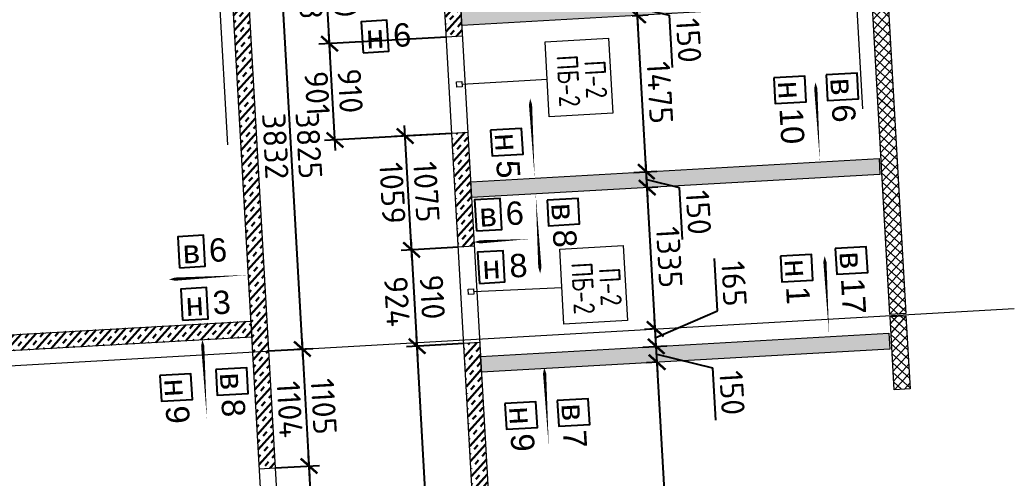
# Model space of a CAD drawing. Header units: metres. Extents: x 107714.6 to 107779.8, y 110796.6 to 110847.9.
# Drawn here: x 107722.61 to 107731.99, y 110809.71 to 110814.03 of the extents above; entities that cross this region are included whole.
import ezdxf

# ---------------------------------------------------------------- set-up
doc = ezdxf.new("R2010")
doc.units = ezdxf.units.M
doc.header["$PDMODE"] = 35
doc.header["$PDSIZE"] = 0.01
doc.linetypes.add('CENTER', pattern=[50.8, 31.75, -6.35, 6.35, -6.35])
for name, color, linetype in [('2023.11.08_В_ОТКЛОНЕНИЯ', 7, 'Continuous'), ('2023.11.08_Н_ОТКЛОНЕНИЯ', 7, 'Continuous'), ('_4-3_ маркировка на кладочных планах АР', 7, 'Continuous'), ('размеры', 7, 'Continuous')]:
    doc.layers.add(name, color=color, linetype=linetype)
for name, color, linetype, lineweight in [('S-WALL-PATT', 7, 'Continuous', 0), ('Выноски', 7, 'Continuous', 15), ('ОСИ', 251, 'CENTER', 18), ('Стены', 7, 'Continuous', 18), ('Стены штриховка', 7, 'Continuous', 9)]:
    doc.layers.add(name, color=color, linetype=linetype, lineweight=lineweight)
doc.styles.add('AxeAndPointZ', font='arial.ttf')
doc.styles.add('GOST 2.304 type A', font='isocpeur.ttf')
doc.styles.add('стиль1', font='isocpeur.ttf')
doc.dimstyles.new('ISO-25', dxfattribs={"dimtxt": 0.22, "dimasz": 0.15, "dimexe": 0.1, "dimexo": 0, "dimgap": 0.06, "dimtad": 1, "dimdec": 0, "dimlfac": 1000, "dimtxsty": 'GOST 2.304 type A', "dimblk": 'ARCHTICK', "dimcen": 2.5, "dimdle": 0.1, "dimadec": 0, "dimazin": 0, "dimtfac": 1, "dimtdec": 0, "dimtmove": 0, "dimatfit": 3, "dimfxl": 1, "dimarcsym": 0})
doc.dimstyles.new('снизу', dxfattribs={"dimtxt": 0.22, "dimasz": 0.1, "dimexe": 0.1, "dimexo": 0, "dimgap": 0.06, "dimtad": 1, "dimdec": 0, "dimlfac": 1000, "dimtxsty": 'GOST 2.304 type A', "dimblk": 'OBLIQUE', "dimcen": 2.5, "dimdle": 0.1, "dimse1": 1, "dimse2": 1, "dimsd1": 1, "dimsd2": 1, "dimadec": 0, "dimazin": 0, "dimtfac": 1, "dimtdec": 0, "dimtofl": 0, "dimtmove": 2, "dimatfit": 3, "dimfxl": 1, "dimarcsym": 0})
pattern_1 = [(228.2530497, (108242.52607, 113595.21335), (0.0746092818, -0.0665841954), []), (228.2530497, (108242.53009, 113595.14276), (0.0746092818, -0.0665841954), [0.05, -0.05])]

# ---------------------------------------------------------------- blocks, each defined once
blk = doc.blocks.new('_ARCHTICK')
at = {"color": 0, "linetype": 'ByBlock', "const_width": 0.15}
blk.add_lwpolyline([(-0.5, -0.5), (0.5, 0.5)], dxfattribs=at)
blk = doc.blocks.new('*D188')
at = {"layer": 'Defpoints', "color": 0, "transparency": 16777216}
for p in [(107728.6248, 110810.8003), (107728.6289, 110810.8005), (107729.0339, 110805.4249)]:
    blk.add_point(p, dxfattribs=at)
at = {"layer": 'размеры', "color": 0, "lineweight": -2, "transparency": 16777216}
for p, q in [((107728.9363, 110805.3191), (107728.6191, 110810.9001)), ((107728.6289, 110810.8005), (107728.525, 110810.7946)), ((107729.0339, 110805.4249), (107728.8308, 110805.4133))]:
    blk.add_line(p, q, dxfattribs=at)
at = {"layer": 'размеры', "color": 0, "lineweight": -2, "transparency": 16777216, "xscale": 0.15, "yscale": 0.15, "zscale": 0.15}
for p, rotation in [((107728.6248, 110810.8003), 93.25304974487426), ((107728.9306, 110805.419), 273.2530497448743)]:
    blk.add_blockref('_ARCHTICK', p, dxfattribs=dict(at, rotation=rotation))
at = {"layer": 'размеры', "color": 0, "transparency": 16777216, "insert": (107728.9474, 110808.1193), "char_height": 0.22, "attachment_point": 5, "rotation": 273.25305, "style": 'GOST 2.304 type A'}
blk.add_mtext('5390', dxfattribs=at)
blk = doc.blocks.new('*D189')
at = {"layer": 'Defpoints', "color": 0, "transparency": 16777216}
for p in [(107728.4903, 110810.9429), (107728.6163, 110810.9501), (107728.6289, 110810.8005)]:
    blk.add_point(p, dxfattribs=at)
at = {"layer": 'размеры', "color": 0, "lineweight": -2, "transparency": 16777216}
for p, q in [((107728.6305, 110810.7005), (107728.6106, 110811.0499)), ((107728.4903, 110810.9429), (107728.7161, 110810.9557)), ((107728.6205, 110810.8752), (107729.1485, 110810.7489)), ((107728.6289, 110810.8005), (107728.525, 110810.7946)), ((107729.1485, 110810.7489), (107729.1766, 110810.2557))]:
    blk.add_line(p, q, dxfattribs=at)
at = {"layer": 'размеры', "color": 0, "lineweight": -2, "transparency": 16777216, "xscale": 0.15, "yscale": 0.15, "zscale": 0.15}
for p, rotation in [((107728.6163, 110810.9501), 93.25304974487426), ((107728.6248, 110810.8003), 273.2530497448743)]:
    blk.add_blockref('_ARCHTICK', p, dxfattribs=dict(at, rotation=rotation))
at = {"layer": 'размеры', "color": 0, "transparency": 16777216, "insert": (107729.3323, 110810.512), "char_height": 0.22, "attachment_point": 5, "rotation": 273.25305, "style": 'GOST 2.304 type A'}
blk.add_mtext('150', dxfattribs=at)
blk = doc.blocks.new('*D190')
at = {"layer": 'Defpoints', "color": 0, "transparency": 16777216}
for p in [(107728.6069, 110811.1148), (107728.6069, 110811.1148), (107728.4903, 110810.9429)]:
    blk.add_point(p, dxfattribs=at)
at = {"layer": 'размеры', "color": 0, "lineweight": -2, "transparency": 16777216}
for p, q in [((107729.1944, 110811.2845), (107729.1664, 110811.7777)), ((107728.6116, 110811.0324), (107729.1944, 110811.2845)), ((107728.622, 110810.8502), (107728.6012, 110811.2146)), ((107728.6069, 110811.1148), (107728.5071, 110811.1091)), ((107728.4903, 110810.9429), (107728.7161, 110810.9557))]:
    blk.add_line(p, q, dxfattribs=at)
at = {"layer": 'размеры', "color": 0, "lineweight": -2, "transparency": 16777216, "xscale": 0.15, "yscale": 0.15, "zscale": 0.15}
for p, rotation in [((107728.6069, 110811.1148), 93.25304974487426), ((107728.6163, 110810.9501), 273.2530497448743)]:
    blk.add_blockref('_ARCHTICK', p, dxfattribs=dict(at, rotation=rotation))
at = {"layer": 'размеры', "color": 0, "transparency": 16777216, "insert": (107729.3501, 110811.5408), "char_height": 0.22, "attachment_point": 5, "rotation": 273.25305, "style": 'GOST 2.304 type A'}
blk.add_mtext('165', dxfattribs=at)
blk = doc.blocks.new('*D191')
at = {"layer": 'Defpoints', "color": 0, "transparency": 16777216}
for p in [(107728.524, 110812.4472), (107728.5312, 110812.4476), (107728.6069, 110811.1148)]:
    blk.add_point(p, dxfattribs=at)
at = {"layer": 'размеры', "color": 0, "lineweight": -2, "transparency": 16777216}
for p, q in [((107728.6126, 110811.0149), (107728.5255, 110812.5475)), ((107728.524, 110812.4472), (107728.631, 110812.4533)), ((107728.6069, 110811.1148), (107728.5071, 110811.1091))]:
    blk.add_line(p, q, dxfattribs=at)
at = {"layer": 'размеры', "color": 0, "lineweight": -2, "transparency": 16777216, "xscale": 0.15, "yscale": 0.15, "zscale": 0.15}
for p, rotation in [((107728.5312, 110812.4476), 93.25304974487426), ((107728.6069, 110811.1148), 273.2530497448743)]:
    blk.add_blockref('_ARCHTICK', p, dxfattribs=dict(at, rotation=rotation))
at = {"layer": 'размеры', "color": 0, "transparency": 16777216, "insert": (107728.7388, 110811.7909), "char_height": 0.22, "attachment_point": 5, "rotation": 273.25305, "style": 'GOST 2.304 type A'}
blk.add_mtext('1335', dxfattribs=at)
blk = doc.blocks.new('*D192')
at = {"layer": 'Defpoints', "color": 0, "transparency": 16777216}
for p in [(107728.4045, 110812.5907), (107728.5226, 110812.5974), (107728.524, 110812.4472)]:
    blk.add_point(p, dxfattribs=at)
at = {"layer": 'размеры', "color": 0, "lineweight": -2, "transparency": 16777216}
for p, q in [((107728.5368, 110812.3478), (107728.517, 110812.6972)), ((107728.4045, 110812.5907), (107728.6225, 110812.6031)), ((107728.5269, 110812.5225), (107728.8315, 110812.4497)), ((107728.524, 110812.4472), (107728.631, 110812.4533)), ((107728.8315, 110812.4497), (107728.8596, 110811.9565))]:
    blk.add_line(p, q, dxfattribs=at)
at = {"layer": 'размеры', "color": 0, "lineweight": -2, "transparency": 16777216, "xscale": 0.15, "yscale": 0.15, "zscale": 0.15}
for p, rotation in [((107728.5226, 110812.5974), 93.25304974487426), ((107728.5312, 110812.4476), 273.2530497448743)]:
    blk.add_blockref('_ARCHTICK', p, dxfattribs=dict(at, rotation=rotation))
at = {"layer": 'размеры', "color": 0, "transparency": 16777216, "insert": (107729.0153, 110812.2127), "char_height": 0.22, "attachment_point": 5, "rotation": 273.25305, "style": 'GOST 2.304 type A'}
blk.add_mtext('150', dxfattribs=at)
blk = doc.blocks.new('*D193')
at = {"layer": 'Defpoints', "color": 0, "transparency": 16777216}
for p in [(107728.3891, 110814.0672), (107728.4389, 110814.07), (107728.4045, 110812.5907)]:
    blk.add_point(p, dxfattribs=at)
at = {"layer": 'размеры', "color": 0, "lineweight": -2, "transparency": 16777216}
for p, q in [((107728.5283, 110812.4976), (107728.4333, 110814.1699)), ((107728.3891, 110814.0672), (107728.5388, 110814.0757)), ((107728.4045, 110812.5907), (107728.6225, 110812.6031))]:
    blk.add_line(p, q, dxfattribs=at)
at = {"layer": 'размеры', "color": 0, "lineweight": -2, "transparency": 16777216, "xscale": 0.15, "yscale": 0.15, "zscale": 0.15}
for p, rotation in [((107728.4389, 110814.07), 93.25304974487426), ((107728.5226, 110812.5974), 273.2530497448743)]:
    blk.add_blockref('_ARCHTICK', p, dxfattribs=dict(at, rotation=rotation))
at = {"layer": 'размеры', "color": 0, "transparency": 16777216, "insert": (107728.6505, 110813.3434), "char_height": 0.22, "attachment_point": 5, "rotation": 273.25305, "style": 'GOST 2.304 type A'}
blk.add_mtext('1475', dxfattribs=at)
blk = doc.blocks.new('*D194')
at = {"layer": 'Defpoints', "color": 0, "transparency": 16777216}
for p in [(107728.3181, 110814.2134), (107728.4304, 110814.2198), (107728.3891, 110814.0672)]:
    blk.add_point(p, dxfattribs=at)
at = {"layer": 'размеры', "color": 0, "lineweight": -2, "transparency": 16777216}
for p, q in [((107728.4446, 110813.9702), (107728.4248, 110814.3196)), ((107728.3181, 110814.2134), (107728.5303, 110814.2255)), ((107728.3891, 110814.0672), (107728.5388, 110814.0757)), ((107728.4347, 110814.1449), (107728.7393, 110814.0721)), ((107728.7393, 110814.0721), (107728.7673, 110813.5789))]:
    blk.add_line(p, q, dxfattribs=at)
at = {"layer": 'размеры', "color": 0, "lineweight": -2, "transparency": 16777216, "xscale": 0.15, "yscale": 0.15, "zscale": 0.15}
for p, rotation in [((107728.4304, 110814.2198), 93.25304974487426), ((107728.4389, 110814.07), 273.2530497448743)]:
    blk.add_blockref('_ARCHTICK', p, dxfattribs=dict(at, rotation=rotation))
at = {"layer": 'размеры', "color": 0, "transparency": 16777216, "insert": (107728.9231, 110813.8351), "char_height": 0.22, "attachment_point": 5, "rotation": 273.25305, "style": 'GOST 2.304 type A'}
blk.add_mtext('150', dxfattribs=at)
blk = doc.blocks.new('*D238')
at = {"layer": 'Defpoints', "color": 0, "transparency": 16777216}
for p in [(107725.2264, 110810.9226), (107725.02, 110809.8041), (107725.3398, 110809.8223)]:
    blk.add_point(p, dxfattribs=at)
at = {"layer": 'размеры', "color": 0, "lineweight": -2, "transparency": 16777216}
for p, q in [((107725.2714, 110811.0254), (107725.3455, 110809.7225)), ((107725.2264, 110810.9226), (107725.3769, 110810.9312)), ((107725.02, 110809.8041), (107725.4396, 110809.828))]:
    blk.add_line(p, q, dxfattribs=at)
at = {"layer": 'размеры', "color": 0, "lineweight": -2, "transparency": 16777216, "xscale": 0.15, "yscale": 0.15, "zscale": 0.15}
for p, rotation in [((107725.2771, 110810.9255), 93.25304974487426), ((107725.3398, 110809.8223), 273.2530497448743)]:
    blk.add_blockref('_ARCHTICK', p, dxfattribs=dict(at, rotation=rotation))
at = {"layer": 'размеры', "color": 0, "transparency": 16777216, "insert": (107725.4782, 110810.3836), "char_height": 0.22, "attachment_point": 5, "rotation": 273.25305, "style": 'GOST 2.304 type A'}
blk.add_mtext('1105', dxfattribs=at)
blk = doc.blocks.new('*D273')
at = {"layer": 'Defpoints', "color": 0, "transparency": 16777216}
for p in [(107724.8623, 110810.902), (107725.1417, 110810.9178), (107724.944, 110809.8008, 21.7693)]:
    blk.add_point(p, dxfattribs=at)
at = {"layer": 'размеры', "color": 0, "transparency": 16777216, "insert": (107725.1566, 110810.3555), "char_height": 0.22, "attachment_point": 5, "rotation": 273.25305, "style": 'GOST 2.304 type A'}
blk.add_mtext('1104', dxfattribs=at)
blk = doc.blocks.new('_Oblique')
at = {"color": 0, "linetype": 'ByBlock', "lineweight": -2}
blk.add_line((-0.5, -0.5), (0.5, 0.5), dxfattribs=at)
blk = doc.blocks.new('*U301')
at = {"layer": 'S-WALL-PATT', "lineweight": 9, "true_color": 0x636466}
h = blk.add_hatch(dxfattribs=at)
h.set_pattern_fill('ANSI37', color=251, scale=20)
h.paths.add_polyline_path([(-150, 0), (0, 0), (0, 5980), (-150, 5980)])
at = {"color": 0, "lineweight": 9}
blk.add_lwpolyline([(-150, 0), (0, 0), (0, 5980), (-150, 5980)], close=True, dxfattribs=at)
blk = doc.blocks.new('*U320')
at = {"layer": 'S-WALL-PATT', "lineweight": 9, "true_color": 0x636466}
h = blk.add_hatch(dxfattribs=at)
h.set_pattern_fill('ANSI37', color=251, scale=20)
h.paths.add_polyline_path([(-150, 0), (0, 0), (0, 690), (-150, 690)])
at = {"color": 0, "lineweight": 9}
blk.add_lwpolyline([(-150, 0), (0, 0), (0, 690), (-150, 690)], close=True, dxfattribs=at)
blk = doc.blocks.new('*D583')
at = {"layer": 'Defpoints', "color": 0, "transparency": 16777216}
for p in [(107726.8013, 110810.9771), (107726.3595, 110810.952), (107727.0708, 110806.2349)]:
    blk.add_point(p, dxfattribs=at)
at = {"layer": 'размеры', "color": 0, "lineweight": -2, "transparency": 16777216}
for p, q in [((107726.6347, 110806.1099), (107726.3538, 110811.0518)), ((107726.8013, 110810.9771), (107726.2596, 110810.9463)), ((107727.0708, 110806.2349), (107726.5292, 110806.2041))]:
    blk.add_line(p, q, dxfattribs=at)
at = {"layer": 'размеры', "color": 0, "lineweight": -2, "transparency": 16777216, "xscale": 0.15, "yscale": 0.15, "zscale": 0.15}
for p, rotation in [((107726.3595, 110810.952), 93.25304974487426), ((107726.629, 110806.2097), 273.2530497448743)]:
    blk.add_blockref('_ARCHTICK', p, dxfattribs=dict(at, rotation=rotation))
at = {"layer": 'размеры', "color": 0, "transparency": 16777216, "insert": (107726.664, 110808.5905), "char_height": 0.22, "attachment_point": 5, "rotation": 273.25305, "style": 'GOST 2.304 type A'}
blk.add_mtext('4750', dxfattribs=at)
blk = doc.blocks.new('*D584')
at = {"layer": 'Defpoints', "color": 0, "transparency": 16777216}
for p in [(107726.3078, 110811.8605), (107726.7496, 110811.8856), (107726.8013, 110810.9771)]:
    blk.add_point(p, dxfattribs=at)
at = {"layer": 'размеры', "color": 0, "lineweight": -2, "transparency": 16777216}
for p, q in [((107726.3651, 110810.8522), (107726.3022, 110811.9604)), ((107726.7496, 110811.8856), (107726.208, 110811.8549)), ((107726.8013, 110810.9771), (107726.2596, 110810.9463))]:
    blk.add_line(p, q, dxfattribs=at)
at = {"layer": 'размеры', "color": 0, "lineweight": -2, "transparency": 16777216, "xscale": 0.15, "yscale": 0.15, "zscale": 0.15}
for p, rotation in [((107726.3078, 110811.8605), 93.25304974487426), ((107726.3595, 110810.952), 273.2530497448743)]:
    blk.add_blockref('_ARCHTICK', p, dxfattribs=dict(at, rotation=rotation))
at = {"layer": 'размеры', "color": 0, "transparency": 16777216, "insert": (107726.5034, 110811.4159), "char_height": 0.22, "attachment_point": 5, "rotation": 273.25305, "style": 'GOST 2.304 type A'}
blk.add_mtext('910', dxfattribs=at)
blk = doc.blocks.new('*D585')
at = {"layer": 'Defpoints', "color": 0, "transparency": 16777216}
for p in [(107726.2468, 110812.9338), (107726.6886, 110812.9589), (107726.7496, 110811.8856)]:
    blk.add_point(p, dxfattribs=at)
at = {"layer": 'размеры', "color": 0, "lineweight": -2, "transparency": 16777216}
for p, q in [((107726.3135, 110811.7607), (107726.2412, 110813.0336)), ((107726.6886, 110812.9589), (107726.147, 110812.9281)), ((107726.7496, 110811.8856), (107726.208, 110811.8549))]:
    blk.add_line(p, q, dxfattribs=at)
at = {"layer": 'размеры', "color": 0, "lineweight": -2, "transparency": 16777216, "xscale": 0.15, "yscale": 0.15, "zscale": 0.15}
for p, rotation in [((107726.2468, 110812.9338), 93.25304974487426), ((107726.3078, 110811.8605), 273.2530497448743)]:
    blk.add_blockref('_ARCHTICK', p, dxfattribs=dict(at, rotation=rotation))
at = {"layer": 'размеры', "color": 0, "transparency": 16777216, "insert": (107726.4471, 110812.4068), "char_height": 0.22, "attachment_point": 5, "rotation": 273.25305, "style": 'GOST 2.304 type A'}
blk.add_mtext('1075', dxfattribs=at)
blk = doc.blocks.new('*D586')
at = {"layer": 'Defpoints', "color": 0, "transparency": 16777216}
for p in [(107726.637, 110813.8674), (107725.533, 110813.8047), (107726.6886, 110812.9589)]:
    blk.add_point(p, dxfattribs=at)
at = {"layer": 'размеры', "color": 0, "lineweight": -2, "transparency": 16777216}
for p, q in [((107726.637, 110813.8674), (107725.4331, 110813.799)), ((107725.5903, 110812.7963), (107725.5273, 110813.9045)), ((107726.6886, 110812.9589), (107725.4848, 110812.8905))]:
    blk.add_line(p, q, dxfattribs=at)
at = {"layer": 'размеры', "color": 0, "lineweight": -2, "transparency": 16777216, "xscale": 0.15, "yscale": 0.15, "zscale": 0.15}
for p, rotation in [((107725.533, 110813.8047), 93.25304974487426), ((107725.5846, 110812.8962), 273.2530497448743)]:
    blk.add_blockref('_ARCHTICK', p, dxfattribs=dict(at, rotation=rotation))
at = {"layer": 'размеры', "color": 0, "transparency": 16777216, "insert": (107725.7285, 110813.3601), "char_height": 0.22, "attachment_point": 5, "rotation": 273.25305, "style": 'GOST 2.304 type A'}
blk.add_mtext('910', dxfattribs=at)
blk = doc.blocks.new('*D587')
at = {"layer": 'Defpoints', "color": 0, "transparency": 16777216}
for p in [(107726.5831, 110814.8159), (107725.4791, 110814.7532), (107726.637, 110813.8674)]:
    blk.add_point(p, dxfattribs=at)
at = {"layer": 'размеры', "color": 0, "lineweight": -2, "transparency": 16777216}
for p, q in [((107726.5831, 110814.8159), (107725.3792, 110814.7475)), ((107725.5386, 110813.7049), (107725.4734, 110814.853)), ((107726.637, 110813.8674), (107725.4331, 110813.799))]:
    blk.add_line(p, q, dxfattribs=at)
at = {"layer": 'размеры', "color": 0, "lineweight": -2, "transparency": 16777216, "xscale": 0.15, "yscale": 0.15, "zscale": 0.15}
for p, rotation in [((107725.4791, 110814.7532), 93.25304974487426), ((107725.533, 110813.8047), 273.2530497448743)]:
    blk.add_blockref('_ARCHTICK', p, dxfattribs=dict(at, rotation=rotation))
at = {"layer": 'размеры', "color": 0, "transparency": 16777216, "insert": (107725.6757, 110814.2886), "char_height": 0.22, "attachment_point": 5, "rotation": 273.25305, "style": 'GOST 2.304 type A'}
blk.add_mtext('950', dxfattribs=at)
blk = doc.blocks.new('*D597')
at = {"layer": 'Defpoints', "color": 0, "transparency": 16777216}
for p in [(107726.8694, 110810.9823, 21.8653), (107726.0258, 110810.9344), (107727.0704, 110806.2427)]:
    blk.add_point(p, dxfattribs=at)
at = {"layer": 'размеры', "color": 0, "transparency": 16777216, "insert": (107726.3115, 110808.5624), "char_height": 0.22, "attachment_point": 5, "rotation": 273.25305, "style": 'GOST 2.304 type A'}
blk.add_mtext('4743', dxfattribs=at)
blk = doc.blocks.new('*D598')
at = {"layer": 'Defpoints', "color": 0, "transparency": 16777216}
for p in [(107726.8085, 110811.9039, 21.7983), (107725.9877, 110811.8572), (107726.8694, 110810.9823, 21.8653)]:
    blk.add_point(p, dxfattribs=at)
at = {"layer": 'размеры', "color": 0, "transparency": 16777216, "insert": (107726.1698, 110811.3735), "char_height": 0.22, "attachment_point": 5, "rotation": 273.25305, "style": 'GOST 2.304 type A'}
blk.add_mtext('924', dxfattribs=at)
blk = doc.blocks.new('*D599')
at = {"layer": 'Defpoints', "color": 0, "transparency": 16777216}
for p in [(107726.7592, 110812.9615, 1.076), (107725.9276, 110812.9142), (107726.8085, 110811.9039, 21.7983)]:
    blk.add_point(p, dxfattribs=at)
at = {"layer": 'размеры', "color": 0, "transparency": 16777216, "insert": (107726.1274, 110812.3954), "char_height": 0.22, "attachment_point": 5, "rotation": 273.25305, "style": 'GOST 2.304 type A'}
blk.add_mtext('1059', dxfattribs=at)
blk = doc.blocks.new('*D600')
at = {"layer": 'Defpoints', "color": 0, "transparency": 16777216}
for p in [(107725.2214, 110813.7763), (107726.6981, 110813.8602, 1.078), (107726.7592, 110812.9615, 1.076)]:
    blk.add_point(p, dxfattribs=at)
at = {"layer": 'размеры', "color": 0, "transparency": 16777216, "insert": (107725.4167, 110813.3363), "char_height": 0.22, "attachment_point": 5, "rotation": 273.25305, "style": 'GOST 2.304 type A'}
blk.add_mtext('901', dxfattribs=at)
blk = doc.blocks.new('*D608')
at = {"layer": 'Defpoints', "color": 0, "transparency": 16777216}
for p in [(107725.02, 110809.8041), (107725.3398, 110809.8223), (107725.0773, 110808.7958)]:
    blk.add_point(p, dxfattribs=at)
at = {"layer": 'размеры', "color": 0, "lineweight": -2, "transparency": 16777216}
for p, q in [((107725.4028, 110808.7141), (107725.3341, 110809.9221)), ((107725.02, 110809.8041), (107725.4396, 110809.828)), ((107725.0773, 110808.7958), (107725.4969, 110808.8196))]:
    blk.add_line(p, q, dxfattribs=at)
at = {"layer": 'размеры', "color": 0, "lineweight": -2, "transparency": 16777216, "xscale": 0.15, "yscale": 0.15, "zscale": 0.15}
for p, rotation in [((107725.3398, 110809.8223), 93.25304974487426), ((107725.3971, 110808.8139), 273.2530497448743)]:
    blk.add_blockref('_ARCHTICK', p, dxfattribs=dict(at, rotation=rotation))
at = {"layer": 'размеры', "color": 0, "transparency": 16777216, "insert": (107725.5382, 110809.3278), "char_height": 0.22, "attachment_point": 5, "rotation": 273.25305, "style": 'GOST 2.304 type A'}
blk.add_mtext('1010', dxfattribs=at)
blk = doc.blocks.new('*D609')
at = {"layer": 'Defpoints', "color": 0, "transparency": 16777216}
for p in [(107724.7402, 110814.7262), (107725.06, 110814.7444), (107724.9573, 110810.9074)]:
    blk.add_point(p, dxfattribs=at)
at = {"layer": 'размеры', "color": 0, "lineweight": -2, "transparency": 16777216}
for p, q in [((107725.2828, 110810.8257), (107725.0544, 110814.8442)), ((107724.7402, 110814.7262), (107725.1599, 110814.75)), ((107724.9573, 110810.9074), (107725.3769, 110810.9312))]:
    blk.add_line(p, q, dxfattribs=at)
at = {"layer": 'размеры', "color": 0, "lineweight": -2, "transparency": 16777216, "xscale": 0.15, "yscale": 0.15, "zscale": 0.15}
for p, rotation in [((107725.06, 110814.7444), 93.25304974487426), ((107725.2771, 110810.9255), 273.2530497448743)]:
    blk.add_blockref('_ARCHTICK', p, dxfattribs=dict(at, rotation=rotation))
at = {"layer": 'размеры', "color": 0, "transparency": 16777216, "insert": (107725.3383, 110812.8446), "char_height": 0.22, "attachment_point": 5, "rotation": 273.25305, "style": 'GOST 2.304 type A'}
blk.add_mtext('3825', dxfattribs=at)
blk = doc.blocks.new('*D621')
at = {"layer": 'Defpoints', "color": 0, "transparency": 16777216}
for p in [(107726.5996, 110814.8095), (107725.3228, 110814.737), (107726.6981, 110813.8602, 1.078)]:
    blk.add_point(p, dxfattribs=at)
at = {"layer": 'размеры', "color": 0, "transparency": 16777216, "insert": (107725.349, 110814.2749), "char_height": 0.22, "attachment_point": 5, "rotation": 273.25305, "style": 'GOST 2.304 type A'}
blk.add_mtext('953', dxfattribs=at)
blk = doc.blocks.new('*D638')
at = {"layer": 'Defpoints', "color": 0, "transparency": 16777216}
for p in [(107724.962, 110809.8019, 0.993), (107725.1927, 110809.815), (107725.0024, 110808.7864, 1.211)]:
    blk.add_point(p, dxfattribs=at)
at = {"layer": 'размеры', "color": 0, "transparency": 16777216, "insert": (107725.2218, 110809.3037), "char_height": 0.22, "attachment_point": 5, "rotation": 273.25305, "style": 'GOST 2.304 type A'}
blk.add_mtext('1016', dxfattribs=at)
blk = doc.blocks.new('*D639')
at = {"layer": 'Defpoints', "color": 0, "transparency": 16777216}
for p in [(107724.6722, 110814.7289, 21.8253), (107724.914, 110814.7427), (107725.0331, 110810.9117)]:
    blk.add_point(p, dxfattribs=at)
at = {"layer": 'размеры', "color": 0, "transparency": 16777216, "insert": (107725.0223, 110812.8384), "char_height": 0.22, "attachment_point": 5, "rotation": 273.25305, "style": 'GOST 2.304 type A'}
blk.add_mtext('3832', dxfattribs=at)

msp = doc.modelspace()

# ---------------------------------------------------------------- hatches: boundary and pattern name
at = {"layer": 'Стены штриховка', "lineweight": 30}
h = msp.add_hatch(dxfattribs=at)
h.set_pattern_fill('ASHLER', color=256, scale=0.2, angle=183.25305, pattern_type=2)
h.set_pattern_definition(pattern_1)
h.paths.add_polyline_path([(107731.3138, 110802.2491), (107731.3053, 110802.3989), (107727.4515, 110802.1799), (107727.46, 110802.0301)])
h.paths.add_polyline_path([(107731.0053, 110805.3867), (107730.9968, 110805.5364), (107727.2728, 110805.3248), (107727.2813, 110805.175)])
h.paths.add_polyline_path([(107731.1351, 110805.3941), (107731.1266, 110805.5439), (107730.9968, 110805.5365), (107731.0053, 110805.3867)])
h.paths.add_polyline_path([(107730.8209, 110810.9251), (107730.8124, 110811.0749), (107730.6824, 110811.0675), (107730.6909, 110810.9177)])
h.paths.add_polyline_path([(107730.6909, 110810.9177), (107730.6824, 110811.0675), (107726.9587, 110810.8558), (107726.9672, 110810.7061)])
h.paths.add_polyline_path([(107730.7274, 110812.5725), (107730.7189, 110812.7222), (107730.5888, 110812.7148), (107730.5973, 110812.5651)])
h.paths.add_polyline_path([(107730.5973, 110812.5651), (107730.5888, 110812.7148), (107726.8651, 110812.5032), (107726.8736, 110812.3534)])
h.paths.add_polyline_path([(107730.6352, 110814.1948), (107730.6267, 110814.3446), (107730.4966, 110814.3372), (107730.5051, 110814.1875)])
h.paths.add_polyline_path([(107730.5051, 110814.1875), (107730.4966, 110814.3372), (107726.7729, 110814.1256), (107726.7814, 110813.9758)])
h.paths.add_polyline_path([(107730.4795, 110816.9404), (107730.471, 110817.0902), (107730.3405, 110817.0828), (107730.349, 110816.933)])
h.paths.add_polyline_path([(107730.349, 110816.933), (107730.3405, 110817.0828), (107726.6172, 110816.8712), (107726.6257, 110816.7214)])
h.paths.add_polyline_path([(107728.5754, 110817.1227), (107728.4236, 110819.7934), (107728.2738, 110819.7849), (107728.4256, 110817.1142)])
h.paths.add_polyline_path([(107728.5833, 110816.9829), (107728.5754, 110817.1227), (107728.4256, 110817.1142), (107728.4336, 110816.9744)])
h = msp.add_hatch(dxfattribs=at)
h.set_pattern_fill('ASHLER', color=256, scale=0.2, angle=183.25305, pattern_type=2)
h.set_pattern_definition([(228.2530497, (108242.95139, 113587.73043), (0.0746092818, -0.0665841954), []), (228.2530497, (108242.9554, 113587.65984), (0.0746092818, -0.0665841954), [0.05, -0.05])])
h.paths.add_polyline_path([(107726.7867, 110813.876), (107726.7328, 110814.8244), (107726.5831, 110814.8159), (107726.637, 110813.8674)])
h = msp.add_hatch(dxfattribs=at)
h.set_pattern_fill('ASHLER', color=256, scale=0.2, angle=183.25305, pattern_type=2)
h.set_pattern_definition(pattern_1)
h.paths.add_polyline_path([(107725.02, 110809.8041), (107724.7402, 110814.7262), (107724.5904, 110814.7177), (107724.8702, 110809.7956)])
h = msp.add_hatch(dxfattribs=at)
h.set_pattern_fill('ASHLER', color=256, scale=0.2, angle=183.25305, pattern_type=2)
h.set_pattern_definition([(228.2530497, (108243.05296, 113585.94331), (0.0746092818, -0.0665841954), []), (228.2530497, (108243.05697, 113585.87273), (0.0746092818, -0.0665841954), [0.05, -0.05])])
h.paths.add_polyline_path([(107726.8994, 110811.8941), (107726.8384, 110812.9674), (107726.6886, 110812.9589), (107726.7496, 110811.8856)])
h = msp.add_hatch(dxfattribs=at)
h.set_pattern_fill('ASHLER', color=256, scale=0.2, angle=183.25305, pattern_type=2)
h.set_pattern_definition([(228.2530497, (108242.52664, 113595.20337), (0.0746092818, -0.0665841954), []), (228.2530497, (108242.53065, 113595.13278), (0.0746092818, -0.0665841954), [0.05, -0.05])])
h.paths.add_polyline_path([(107724.7996, 110811.0386), (107724.791, 110811.1884), (107718.5461, 110810.8334), (107718.5546, 110810.6837)])
h = msp.add_hatch(dxfattribs=at)
h.set_pattern_fill('ASHLER', color=256, scale=0.2, angle=183.25305, pattern_type=2)
h.set_pattern_definition([(228.2530497, (108243.1656, 113583.96151), (0.0746092818, -0.0665841954), []), (228.2530497, (108243.16961, 113583.89092), (0.0746092818, -0.0665841954), [0.05, -0.05])])
h.paths.add_polyline_path([(107727.2206, 110806.2434), (107726.951, 110810.9856), (107726.8013, 110810.9771), (107727.0708, 110806.2349)])

# ---------------------------------------------------------------- linework, layer by layer
at = {"layer": '2023.11.08_В_ОТКЛОНЕНИЯ'}
for points in [[(107730.1614, 110812.6905, 0, 0, 0), (107730.1189, 110813.4393, 0, 0.16, 0), (107730.1359, 110813.1398, 0.03, 0.03, 0), (107730.1614, 110812.6905, 0, 0, 0)], [(107727.4787, 110812.3878, 0, 0, 0), (107727.5213, 110811.639, 0, 0.16, 0), (107727.5042, 110811.9385, 0.03, 0.03, 0), (107727.4787, 110812.3878, 0, 0, 0)], [(107727.4213, 110811.9626, 0, 0, 0), (107726.8972, 110811.9328, 0, 0.16, 0), (107727.1967, 110811.9498, 0.03, 0.03, 0), (107727.4213, 110811.9626, 0, 0, 0)], [(107730.2479, 110811.0528, 0, 0, 0), (107730.2054, 110811.8016, 0, 0.16, 0), (107730.2224, 110811.5021, 0.03, 0.03, 0), (107730.2479, 110811.0528, 0, 0, 0)], [(107724.7663, 110811.6236, 0, 0, 0), (107724.0175, 110811.581, 0, 0.16, 0), (107724.317, 110811.5981, 0.03, 0.03, 0), (107724.7663, 110811.6236, 0, 0, 0)], [(107724.3757, 110810.2633, 0, 0, 0), (107724.3331, 110811.0121, 0, 0.16, 0), (107724.3501, 110810.7126, 0.03, 0.03, 0), (107724.3757, 110810.2633, 0, 0, 0)], [(107727.6022, 110810.001, 0, 0, 0), (107727.5597, 110810.7498, 0, 0.16, 0), (107727.5767, 110810.4503, 0.03, 0.03, 0), (107727.6022, 110810.001, 0, 0, 0)]]:
    msp.add_lwpolyline(points, format="xyseb", dxfattribs=at)
for points in [[(107730.2197, 110813.5097), (107730.2335, 110813.2681), (107730.5263, 110813.2847), (107730.5126, 110813.5263), (107730.2197, 110813.5097)], [(107726.9188, 110812.0389), (107727.1604, 110812.0526), (107727.1437, 110812.3455), (107726.9021, 110812.3317), (107726.9188, 110812.0389)], [(107727.5869, 110812.3292), (107727.6006, 110812.0876), (107727.8935, 110812.1043), (107727.8797, 110812.3459), (107727.5869, 110812.3292)], [(107724.1183, 110811.6916), (107724.3599, 110811.7054), (107724.3432, 110811.9982), (107724.1016, 110811.9845), (107724.1183, 110811.6916)], [(107730.3062, 110811.8719), (107730.32, 110811.6303), (107730.6128, 110811.647), (107730.5991, 110811.8886), (107730.3062, 110811.8719)], [(107724.4588, 110810.7316), (107724.4725, 110810.49), (107724.7653, 110810.5067), (107724.7516, 110810.7483), (107724.4588, 110810.7316)], [(107727.6822, 110810.4393), (107727.6959, 110810.1977), (107727.9887, 110810.2144), (107727.975, 110810.456), (107727.6822, 110810.4393)]]:
    msp.add_lwpolyline(points, dxfattribs=at)
at = {"layer": '2023.11.08_Н_ОТКЛОНЕНИЯ'}
for points in [[(107725.8496, 110813.7189), (107726.0913, 110813.7327), (107726.0746, 110814.0255), (107725.833, 110814.0118), (107725.8496, 110813.7189)], [(107729.7255, 110813.4816), (107729.7393, 110813.24), (107730.0321, 110813.2566), (107730.0184, 110813.4982), (107729.7255, 110813.4816)], [(107727.0526, 110812.9893), (107727.0664, 110812.7477), (107727.3592, 110812.7643), (107727.3455, 110813.006), (107727.0526, 110812.9893)], [(107726.9469, 110811.5447), (107727.1885, 110811.5584), (107727.1718, 110811.8513), (107726.9302, 110811.8375), (107726.9469, 110811.5447)], [(107729.7877, 110811.8008), (107729.8014, 110811.5592), (107730.0942, 110811.5759), (107730.0805, 110811.8175), (107729.7877, 110811.8008)], [(107724.1464, 110811.1974), (107724.388, 110811.2112), (107724.3713, 110811.504), (107724.1297, 110811.4903), (107724.1464, 110811.1974)], [(107723.9324, 110810.6743), (107723.9462, 110810.4327), (107724.239, 110810.4494), (107724.2253, 110810.691), (107723.9324, 110810.6743)], [(107727.188, 110810.4112), (107727.2017, 110810.1696), (107727.4945, 110810.1863), (107727.4808, 110810.4279), (107727.188, 110810.4112)]]:
    msp.add_lwpolyline(points, dxfattribs=at)
for points in [[(107730.1614, 110812.6905, 0, 0, 0), (107730.1189, 110813.4393, 0, 0.16, 0), (107730.1359, 110813.1398, 0.03, 0.03, 0), (107730.1614, 110812.6905, 0, 0, 0)], [(107727.4692, 110812.5375, 0, 0, 0), (107727.4267, 110813.2863, 0, 0.16, 0), (107727.4437, 110812.9868, 0.03, 0.03, 0), (107727.4692, 110812.5375, 0, 0, 0)], [(107727.4213, 110811.9626, 0, 0, 0), (107726.8972, 110811.9328, 0, 0.16, 0), (107727.1967, 110811.9498, 0.03, 0.03, 0), (107727.4213, 110811.9626, 0, 0, 0)], [(107724.7663, 110811.6236, 0, 0, 0), (107724.0175, 110811.581, 0, 0.16, 0), (107724.317, 110811.5981, 0.03, 0.03, 0), (107724.7663, 110811.6236, 0, 0, 0)], [(107724.3757, 110810.2633, 0, 0, 0), (107724.3331, 110811.0121, 0, 0.16, 0), (107724.3501, 110810.7126, 0.03, 0.03, 0), (107724.3757, 110810.2633, 0, 0, 0)], [(107727.6022, 110810.001, 0, 0, 0), (107727.5597, 110810.7498, 0, 0.16, 0), (107727.5767, 110810.4503, 0.03, 0.03, 0), (107727.6022, 110810.001, 0, 0, 0)]]:
    msp.add_lwpolyline(points, format="xyseb", dxfattribs=at)
at = {"layer": '_4-3_ маркировка на кладочных планах АР', "linetype": 'Continuous', "lineweight": 0}
for p, q in [((107727.567, 110813.8234), (107728.1661, 110813.8574)), ((107727.6073, 110813.1152), (107727.567, 110813.8234)), ((107728.1661, 110813.8574), (107728.2063, 110813.1492)), ((107726.7311, 110813.4457), (107726.781, 110813.4485)), ((107726.7339, 110813.3957), (107726.7311, 110813.4457)), ((107726.7838, 110813.3986), (107726.7339, 110813.3957)), ((107726.781, 110813.4485), (107726.7838, 110813.3986)), ((107726.7824, 110813.4235), (107727.5872, 110813.4693)), ((107728.2063, 110813.1492), (107727.6073, 110813.1152)), ((107727.7052, 110811.8681), (107728.3042, 110811.9021)), ((107728.3042, 110811.9021), (107728.3445, 110811.1939)), ((107727.7454, 110811.1599), (107727.7052, 110811.8681)), ((107726.8423, 110811.4888), (107726.8922, 110811.4916)), ((107726.8451, 110811.4389), (107726.8423, 110811.4888)), ((107726.8951, 110811.4417), (107726.8451, 110811.4389)), ((107726.8922, 110811.4916), (107726.8951, 110811.4417)), ((107726.8936, 110811.4667), (107727.7258, 110811.5045)), ((107728.3445, 110811.1939), (107727.7454, 110811.1599))]:
    msp.add_line(p, q, dxfattribs=at)
at = {"layer": 'ОСИ'}
for p, q in [((107728.76, 110844.8903), (107731.4531, 110797.5077)), ((107722.7697, 110844.5498), (107725.4628, 110797.1672)), ((107717.2595, 110810.4698), (107731.9939, 110811.3073))]:
    msp.add_line(p, q, dxfattribs=at)
at = {"layer": 'Стены'}
for points in [[(107725.9168, 110829.1812), (107727.6408, 110798.8502), (107727.491, 110798.8417), (107725.7671, 110829.1727)], [(107724.0998, 110825.993), (107725.3099, 110804.7024), (107725.1602, 110804.6939), (107723.9501, 110825.9845)], [(107730.6267, 110814.3446), (107730.6352, 110814.1948), (107726.7814, 110813.9758), (107726.7729, 110814.1256)], [(107730.7189, 110812.7222), (107730.7274, 110812.5725), (107726.8736, 110812.3534), (107726.8651, 110812.5032)], [(107724.791, 110811.1884), (107724.7996, 110811.0386), (107718.5546, 110810.6837), (107718.5461, 110810.8334)], [(107730.8124, 110811.0749), (107730.8209, 110810.9251), (107726.9672, 110810.7061), (107726.9587, 110810.8558)]]:
    msp.add_lwpolyline(points, close=True, dxfattribs=at)
for points in [[(107726.7867, 110813.876), (107726.637, 110813.8674)], [(107726.8384, 110812.9674), (107726.6886, 110812.9589)], [(107726.8994, 110811.8941), (107726.7496, 110811.8856)], [(107726.951, 110810.9856), (107726.8013, 110810.9771)], [(107724.8702, 110809.7956), (107725.02, 110809.8041)]]:
    msp.add_lwpolyline(points, dxfattribs=at)

# ---------------------------------------------------------------- block references
at = {"layer": 'Выноски', "xscale": -0.001, "yscale": 0.001, "zscale": 0.001, "rotation": 3.253049744874268}
for name, p in [('*U301', (107730.8222, 110811.2507)), ('*U320', (107730.8625, 110810.5419))]:
    msp.add_blockref(name, p, dxfattribs=at)

# ---------------------------------------------------------------- texts
at = {"layer": '2023.11.08_В_ОТКЛОНЕНИЯ', "style": 'AxeAndPointZ'}
for s, rotation, p in [('в 6', 273.25305, (107730.2584, 110813.4751)), ('в 6', 3.25305, (107726.9533, 110812.0776)), ('в 8', 273.25305, (107727.6256, 110812.2947)), ('в 6', 3.25305, (107724.1528, 110811.7304)), ('в 17', 273.25305, (107730.345, 110811.8374)), ('в 8', 273.25305, (107724.4975, 110810.6971)), ('в 7', 273.25305, (107727.7209, 110810.4048))]:
    msp.add_text(s, height=0.22, rotation=rotation, dxfattribs=at).set_placement(p)
at = {"layer": '2023.11.08_Н_ОТКЛОНЕНИЯ', "style": 'AxeAndPointZ'}
for s, rotation, p in [('н 6', 3.25305, (107725.8842, 110813.7577)), ('н 10', 273.25305, (107729.7642, 110813.447)), ('н 5', 273.25305, (107727.0914, 110812.9548)), ('н 8', 3.25305, (107726.9814, 110811.5834)), ('н 1', 273.25305, (107729.8264, 110811.7663)), ('н 3', 3.25305, (107724.1809, 110811.2362)), ('н 9', 273.25305, (107723.9712, 110810.6398)), ('н 9', 273.25305, (107727.2267, 110810.3767))]:
    msp.add_text(s, height=0.22, rotation=rotation, dxfattribs=at).set_placement(p)
at = {"layer": '_4-3_ маркировка на кладочных планах АР', "lineweight": 5, "char_height": 0.2, "attachment_point": 2, "rotation": 273.25305, "style": 'стиль1'}
for s, insert in [('\\A1;\\pxqc,t0,20;{\\W0.8;ПБ-2 \\H0.66x;\\S^  ;\\S^  ;}', (107727.8949, 110813.3412)), ('\\A1;\\pxqc,t0,20;{\\W0.8;П-2 \\H0.66x;\\S^  ;\\S^  ;}', (107728.1526, 110813.3559)), ('\\A1;\\pxqc,t0,20;{\\W0.8;ПБ-2 \\H0.66x;\\S^  ;\\S^  ;}', (107728.0331, 110811.3859)), ('\\A1;\\pxqc,t0,20;{\\W0.8;П-2 \\H0.66x;\\S^  ;\\S^  ;}', (107728.2907, 110811.4005))]:
    msp.add_mtext(s, dxfattribs=dict(at, insert=insert))

# ---------------------------------------------------------------- dimensions: what is measured, and where the dimension line sits
at = {"layer": 'размеры'}
for base, p1, p2, dimstyle, picture, middle in [((107725.06, 110814.7444), (107724.9573, 110810.9074), (107724.7402, 110814.7262), 'ISO-25', '*D609', (107725.3383, 110812.8446)), ((107725.4791, 110814.7532), (107726.637, 110813.8674), (107726.5831, 110814.8159), 'ISO-25', '*D587', (107725.6757, 110814.2886)), ((107728.4304, 110814.2198), (107728.3891, 110814.0672), (107728.3181, 110814.2134), 'ISO-25', '*D194', (107728.9124, 110814.0218)), ((107728.4389, 110814.07), (107728.4045, 110812.5907), (107728.3891, 110814.0672), 'ISO-25', '*D193', (107728.6505, 110813.3434)), ((107725.533, 110813.8047), (107726.6886, 110812.9589), (107726.637, 110813.8674), 'ISO-25', '*D586', (107725.7285, 110813.3601)), ((107725.2214, 110813.7763), (107726.7592, 110812.9615, 1.076), (107726.6981, 110813.8602, 1.078), 'снизу', '*D600', (107725.4167, 110813.3363)), ((107726.2468, 110812.9338), (107726.7496, 110811.8856), (107726.6886, 110812.9589), 'ISO-25', '*D585', (107726.4471, 110812.4068)), ((107725.9276, 110812.9142), (107726.8085, 110811.9039, 21.7983), (107726.7592, 110812.9615, 1.076), 'снизу', '*D599', (107726.1274, 110812.3954)), ((107728.5226, 110812.5974), (107728.524, 110812.4472), (107728.4045, 110812.5907), 'ISO-25', '*D192', (107729.0047, 110812.3994)), ((107728.5312, 110812.4476), (107728.6069, 110811.1148), (107728.524, 110812.4472), 'ISO-25', '*D191', (107728.7388, 110811.7909)), ((107726.3078, 110811.8605), (107726.8013, 110810.9771), (107726.7496, 110811.8856), 'ISO-25', '*D584', (107726.5034, 110811.4159)), ((107726.3595, 110810.952), (107727.0708, 110806.2349), (107726.8013, 110810.9771), 'ISO-25', '*D583', (107726.664, 110808.5905)), ((107728.6163, 110810.9501), (107728.6289, 110810.8005), (107728.4903, 110810.9429), 'ISO-25', '*D189', (107729.3217, 110810.6987)), ((107728.6248, 110810.8003), (107729.0339, 110805.4249), (107728.6289, 110810.8005), 'ISO-25', '*D188', (107728.9474, 110808.1193)), ((107725.3398, 110809.8223), (107725.0773, 110808.7958), (107725.02, 110809.8041), 'ISO-25', '*D608', (107725.5382, 110809.3278))]:
    dim = msp.add_linear_dim(base=base, p1=p1, p2=p2, angle=273.25305, dimstyle=dimstyle, override={"dimtmove": 1}, dxfattribs=at)
    dim.commit()
    dim.dimension.update_dxf_attribs({"geometry": picture, "text_midpoint": middle})
for base, p1, p2, picture, middle in [((107725.3228, 110814.737), (107726.6981, 110813.8602, 1.078), (107726.5996, 110814.8095), '*D621', (107725.349, 110814.2749)), ((107724.914, 110814.7427), (107725.0331, 110810.9117), (107724.6722, 110814.7289, 21.8253), '*D639', (107725.0223, 110812.8384)), ((107725.9877, 110811.8572), (107726.8694, 110810.9823, 21.8653), (107726.8085, 110811.9039, 21.7983), '*D598', (107726.1698, 110811.3735)), ((107726.0258, 110810.9344), (107727.0704, 110806.2427), (107726.8694, 110810.9823, 21.8653), '*D597', (107726.3115, 110808.5624)), ((107725.1417, 110810.9178), (107724.944, 110809.8008, 21.7693), (107724.8623, 110810.902), '*D273', (107725.1566, 110810.3555)), ((107725.1927, 110809.815), (107725.0024, 110808.7864, 1.211), (107724.962, 110809.8019, 0.993), '*D638', (107725.2218, 110809.3037))]:
    dim = msp.add_linear_dim(base=base, p1=p1, p2=p2, angle=273.25305, dimstyle='снизу', dxfattribs=at)
    dim.commit()
    dim.dimension.update_dxf_attribs({"geometry": picture, "text_midpoint": middle, "dimtype": 160})
dim = msp.add_linear_dim(base=(107728.6069, 110811.1148), p1=(107728.4903, 110810.9429), p2=(107728.6069, 110811.1148), angle=273.25305, dimstyle='ISO-25', override={"dimtmove": 1}, dxfattribs=at)
dim.commit()
dim.dimension.update_dxf_attribs({"geometry": '*D190', "text_midpoint": (107729.191, 110811.3444), "dimtype": 160})
dim = msp.add_linear_dim(base=(107725.3398, 110809.8223), p1=(107725.2264, 110810.9226), p2=(107725.02, 110809.8041), angle=273.25305, dimstyle='ISO-25', dxfattribs=at)
dim.commit()
dim.dimension.update_dxf_attribs({"geometry": '*D238', "text_midpoint": (107725.4782, 110810.3836)})

doc.saveas('drawing.dxf')
